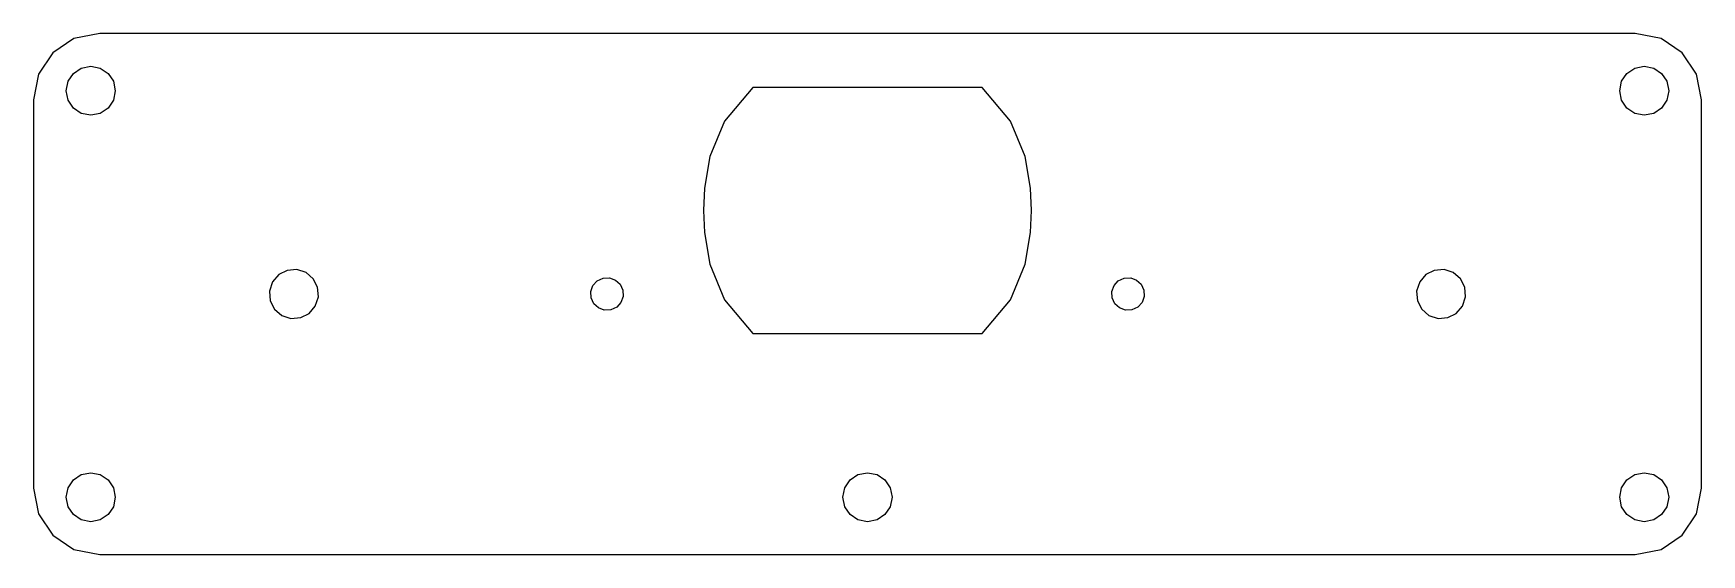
# Model space of a CAD drawing. Extents: x -51 to 51, y -21 to 11.
import ezdxf

# ---------------------------------------------------------------- set-up
doc = ezdxf.new("R2010")
doc.units = 0
doc.layers.add('Layer_1', color=7, linetype='CONTINUOUS')

msp = doc.modelspace()

# ---------------------------------------------------------------- linework, layer by layer
at = {"layer": 'Layer_1', "color": 7}
for p, q in [((-48.420889, 10.48165), (-49.712321, 9.612349)), ((-46.836093, 10.800025), (-48.420889, 10.48165)), ((-23.418046, 10.800025), (-46.836093, 10.800025)), ((0, 10.800025), (-23.418046, 10.800025)), ((23.418046, 10.800025), (0, 10.800025)), ((46.836093, 10.800025), (23.418046, 10.800025)), ((48.420889, 10.48165), (46.836093, 10.800025)), ((49.712321, 9.612349), (48.420889, 10.48165)), ((-49.712321, 9.612349), (-50.581616, 8.3209)), ((50.581616, 8.3209), (49.712321, 9.612349)), ((-50.581616, 8.3209), (-50.899997, 6.73611)), ((-48.782151, 7.883879), (-48.460688, 8.360694)), ((-48.460688, 8.360694), (-47.983894, 8.682145)), ((-47.983894, 8.682145), (-47.400024, 8.800029)), ((-47.400024, 8.800029), (-46.816151, 8.682145)), ((-46.816151, 8.682145), (-46.339356, 8.360694)), ((-46.339356, 8.360694), (-46.017894, 7.883879)), ((46.017852, 7.883879), (46.339314, 8.360694)), ((46.339314, 8.360694), (46.816109, 8.682145)), ((46.816109, 8.682145), (47.399979, 8.800029)), ((47.399979, 8.800029), (47.983848, 8.682145)), ((47.983848, 8.682145), (48.460643, 8.360694)), ((48.460643, 8.360694), (48.782105, 7.883879)), ((50.899997, 6.73611), (50.581616, 8.3209)), ((-48.900024, 7.300018), (-48.782151, 7.883879)), ((-48.782142, 6.716156), (-48.900024, 7.300018)), ((-45.900021, 7.300018), (-46.017902, 6.716156)), ((-46.017894, 7.883879), (-45.900021, 7.300018)), ((-7.000025, 7.5), (-8.734392, 5.449204)), ((-3.500018, 7.5), (-7.000025, 7.5)), ((-0.000011, 7.5), (-3.500018, 7.5)), ((3.499996, 7.5), (-0.000011, 7.5)), ((7.000003, 7.5), (3.499996, 7.5)), ((8.73437, 5.449204), (7.000003, 7.5)), ((45.899979, 7.300018), (46.017852, 7.883879)), ((46.01786, 6.716156), (45.899979, 7.300018)), ((48.899978, 7.300018), (48.782097, 6.716156)), ((48.782105, 7.883879), (48.899978, 7.300018)), ((-50.899997, 6.73611), (-50.899997, 0.818051)), ((-48.460677, 6.23937), (-48.782142, 6.716156)), ((-47.983888, 5.917919), (-48.460677, 6.23937)), ((-46.339368, 6.23937), (-46.81616, 5.917919)), ((-46.017902, 6.716156), (-46.339368, 6.23937)), ((46.339325, 6.23937), (46.01786, 6.716156)), ((46.816114, 5.917919), (46.339325, 6.23937)), ((48.460632, 6.23937), (47.983843, 5.917919)), ((48.782097, 6.716156), (48.460632, 6.23937)), ((50.899997, 0.818051), (50.899997, 6.73611)), ((-47.400024, 5.800035), (-47.983888, 5.917919)), ((-46.81616, 5.917919), (-47.400024, 5.800035)), ((-8.734392, 5.449204), (-9.625012, 3.281202)), ((9.62499, 3.281202), (8.73437, 5.449204)), ((47.399979, 5.800035), (46.816114, 5.917919)), ((47.983843, 5.917919), (47.399979, 5.800035)), ((-9.625012, 3.281202), (-9.953136, 1.347612)), ((9.953114, 1.347612), (9.62499, 3.281202)), ((-9.953136, 1.347612), (-10.000011, -0.000055)), ((9.999989, -0.000055), (9.953114, 1.347612)), ((-50.899997, 0.818051), (-50.899997, -5.09998)), ((50.899997, -5.09998), (50.899997, 0.818051)), ((-10.000011, -0.000055), (-9.953136, -1.347694)), ((9.953114, -1.347694), (9.999989, -0.000055)), ((-9.953136, -1.347694), (-9.625012, -3.281284)), ((9.62499, -3.281284), (9.953114, -1.347694)), ((-35.925781, -3.919743), (-36.302121, -4.354551)), ((-35.413867, -3.657811), (-35.925781, -3.919743)), ((-34.820071, -3.610821), (-35.413867, -3.657811)), ((-34.254559, -3.797897), (-34.820071, -3.610821)), ((-33.81977, -4.174224), (-34.254559, -3.797897)), ((-9.625012, -3.281284), (-8.734392, -5.449258)), ((8.73437, -5.449258), (9.62499, -3.281284)), ((34.074249, -3.919732), (33.697912, -4.354512)), ((34.58616, -3.6578), (34.074249, -3.919732)), ((35.179949, -3.610809), (34.58616, -3.6578)), ((35.745455, -3.797884), (35.179949, -3.610809)), ((36.180242, -4.17421), (35.745455, -3.797884)), ((-36.302121, -4.354551), (-36.489184, -4.920055)), ((-36.489184, -4.920055), (-36.442195, -5.513842)), ((-33.557829, -4.686158), (-33.81977, -4.174224)), ((-33.510849, -5.279944), (-33.557829, -4.686158)), ((-16.887109, -4.938216), (-16.753514, -4.578884)), ((-16.872008, -5.335023), (-16.887109, -4.938216)), ((-16.753514, -4.578884), (-16.494929, -4.29586)), ((-16.494929, -4.29586), (-16.135053, -4.128005)), ((-16.135053, -4.128005), (-15.738237, -4.112916)), ((-15.738237, -4.112916), (-15.378914, -4.246496)), ((-15.378914, -4.246496), (-15.0959, -4.505089)), ((-15.0959, -4.505089), (-14.928032, -4.864957)), ((-14.928032, -4.864957), (-14.912931, -5.261764)), ((14.912898, -4.938221), (15.046494, -4.578889)), ((14.927999, -5.335028), (14.912898, -4.938221)), ((15.046494, -4.578889), (15.305079, -4.295865)), ((15.305079, -4.295865), (15.664955, -4.12801)), ((15.664955, -4.12801), (16.061771, -4.112921)), ((16.061771, -4.112921), (16.421094, -4.246501)), ((16.421094, -4.246501), (16.704108, -4.505094)), ((16.704108, -4.505094), (16.871976, -4.864961)), ((16.871976, -4.864961), (16.887077, -5.261769)), ((33.697912, -4.354512), (33.51084, -4.920015)), ((33.51084, -4.920015), (33.55782, -5.5138)), ((36.442186, -4.686117), (36.180242, -4.17421)), ((36.489175, -5.279903), (36.442186, -4.686117)), ((-50.899997, -5.09998), (-50.899997, -11.018039)), ((-36.442195, -5.513842), (-36.18025, -6.025749)), ((-36.18025, -6.025749), (-35.745464, -6.402075)), ((-34.07426, -6.280227), (-33.697922, -5.845447)), ((-33.697922, -5.845447), (-33.510849, -5.279944)), ((-16.70414, -5.694891), (-16.872008, -5.335023)), ((-16.421126, -5.953484), (-16.70414, -5.694891)), ((-16.061801, -6.087064), (-16.421126, -5.953484)), ((-15.664987, -6.071975), (-16.061801, -6.087064)), ((-15.305114, -5.904121), (-15.664987, -6.071975)), ((-15.046526, -5.621096), (-15.305114, -5.904121)), ((-14.912931, -5.261764), (-15.046526, -5.621096)), ((-8.734392, -5.449258), (-7.000025, -7.500026)), ((7.000003, -7.500026), (8.73437, -5.449258)), ((15.095867, -5.694895), (14.927999, -5.335028)), ((15.378882, -5.953489), (15.095867, -5.694895)), ((15.738207, -6.087068), (15.378882, -5.953489)), ((16.13502, -6.07198), (15.738207, -6.087068)), ((16.494894, -5.904125), (16.13502, -6.07198)), ((16.753481, -5.621101), (16.494894, -5.904125)), ((16.887077, -5.261769), (16.753481, -5.621101)), ((33.55782, -5.5138), (33.819761, -6.025735)), ((33.819761, -6.025735), (34.25455, -6.402062)), ((35.92577, -6.280215), (36.302111, -5.845408)), ((36.302111, -5.845408), (36.489175, -5.279903)), ((50.899997, -11.018039), (50.899997, -5.09998)), ((-35.745464, -6.402075), (-35.179959, -6.58915)), ((-35.179959, -6.58915), (-34.58617, -6.542159)), ((-34.58617, -6.542159), (-34.07426, -6.280227)), ((34.25455, -6.402062), (34.820062, -6.589138)), ((34.820062, -6.589138), (35.413857, -6.542148)), ((35.413857, -6.542148), (35.92577, -6.280215)), ((-7.000025, -7.500026), (-3.500018, -7.500026)), ((-3.500018, -7.500026), (-0.000011, -7.500026)), ((-0.000011, -7.500026), (3.499996, -7.500026)), ((3.499996, -7.500026), (7.000003, -7.500026)), ((-50.899997, -11.018039), (-50.899997, -16.93607)), ((50.899997, -16.93607), (50.899997, -11.018039)), ((-48.460688, -16.439302), (-47.983894, -16.117851)), ((-47.983894, -16.117851), (-47.400024, -15.999967)), ((-47.400024, -15.999967), (-46.816151, -16.117851)), ((-46.816151, -16.117851), (-46.339359, -16.439302)), ((-1.06067, -16.439302), (-0.583876, -16.117851)), ((-0.583876, -16.117851), (-0.000006, -15.999967)), ((-0.000006, -15.999967), (0.583865, -16.117851)), ((0.583865, -16.117851), (1.060659, -16.439302)), ((46.339314, -16.439302), (46.816109, -16.117851)), ((46.816109, -16.117851), (47.399979, -15.999967)), ((47.399979, -15.999967), (47.983848, -16.117851)), ((47.983848, -16.117851), (48.460643, -16.439302)), ((-50.899997, -16.93607), (-50.581616, -18.520888)), ((-48.900024, -17.499978), (-48.782151, -16.916116)), ((-48.782151, -16.916116), (-48.460688, -16.439302)), ((-46.339359, -16.439302), (-46.017897, -16.916116)), ((-46.017897, -16.916116), (-45.900021, -17.499978)), ((-1.500006, -17.499978), (-1.382131, -16.916116)), ((-1.382131, -16.916116), (-1.06067, -16.439302)), ((1.060659, -16.439302), (1.38212, -16.916116)), ((1.38212, -16.916116), (1.499994, -17.499978)), ((45.899979, -17.499978), (46.017852, -16.916116)), ((46.017852, -16.916116), (46.339314, -16.439302)), ((48.460643, -16.439302), (48.782105, -16.916116)), ((48.782105, -16.916116), (48.899978, -17.499978)), ((50.581616, -18.520888), (50.899997, -16.93607)), ((-48.782151, -18.083839), (-48.900024, -17.499978)), ((-48.460688, -18.560654), (-48.782151, -18.083839)), ((-46.017897, -18.083839), (-46.339359, -18.560654)), ((-45.900021, -17.499978), (-46.017897, -18.083839)), ((-1.382131, -18.083839), (-1.500006, -17.499978)), ((-1.06067, -18.560654), (-1.382131, -18.083839)), ((1.38212, -18.083839), (1.060659, -18.560654)), ((1.499994, -17.499978), (1.38212, -18.083839)), ((46.017852, -18.083839), (45.899979, -17.499978)), ((46.339314, -18.560654), (46.017852, -18.083839)), ((48.782105, -18.083839), (48.460643, -18.560654)), ((48.899978, -17.499978), (48.782105, -18.083839)), ((-50.581616, -18.520888), (-49.712321, -19.812309)), ((-47.983894, -18.882105), (-48.460688, -18.560654)), ((-47.400024, -18.999989), (-47.983894, -18.882105)), ((-46.816151, -18.882105), (-47.400024, -18.999989)), ((-46.339359, -18.560654), (-46.816151, -18.882105)), ((-0.583876, -18.882105), (-1.06067, -18.560654)), ((-0.000006, -18.999989), (-0.583876, -18.882105)), ((0.583865, -18.882105), (-0.000006, -18.999989)), ((1.060659, -18.560654), (0.583865, -18.882105)), ((46.816109, -18.882105), (46.339314, -18.560654)), ((47.399979, -18.999989), (46.816109, -18.882105)), ((47.983848, -18.882105), (47.399979, -18.999989)), ((48.460643, -18.560654), (47.983848, -18.882105)), ((49.712321, -19.812309), (50.581616, -18.520888)), ((-49.712321, -19.812309), (-48.420889, -20.68161)), ((48.420889, -20.68161), (49.712321, -19.812309)), ((-48.420889, -20.68161), (-46.836093, -20.999985)), ((-46.836093, -20.999985), (-23.418046, -20.999985)), ((-23.418046, -20.999985), (0, -20.999985)), ((0, -20.999985), (23.418046, -20.999985)), ((23.418046, -20.999985), (46.836093, -20.999985)), ((46.836093, -20.999985), (48.420889, -20.68161))]:
    msp.add_line(p, q, dxfattribs=at)

doc.saveas('drawing.dxf')
